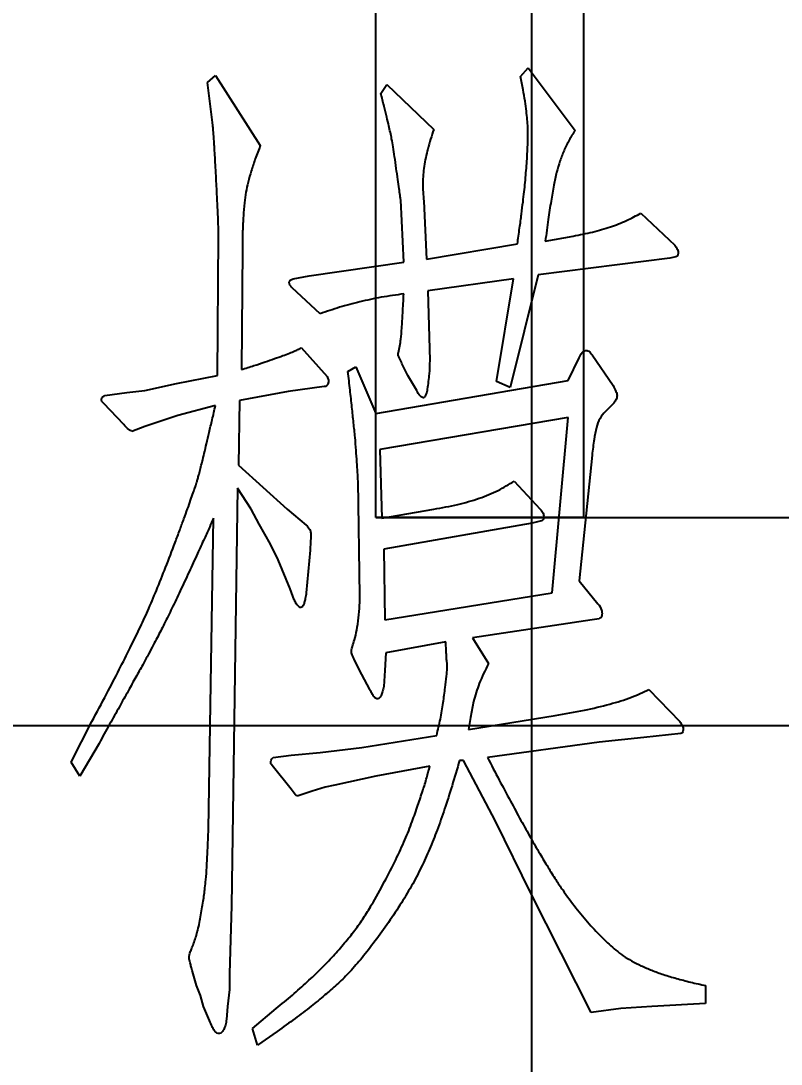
# Model space of a CAD drawing. Header units: millimetres. Extents: x 2 to 292, y 3 to 207.
# Drawn here: x 157.89 to 163.38, y 114 to 121.52 of the extents above; entities that cross this region are included whole.
import ezdxf

# ---------------------------------------------------------------- set-up
doc = ezdxf.new("R2010")
doc.units = ezdxf.units.MM
doc.layers.add('图框', color=7, linetype='Continuous')
doc.styles.add('SLDTEXTSTYLE2', font='TXT', dxfattribs={"width": 0.7})
doc.dimstyles.new('SLDDIMSTYLE2', dxfattribs={"dimtxt": 3.5, "dimasz": 4.08, "dimexe": 0, "dimexo": 0.0625, "dimgap": 0.875, "dimtad": 0, "dimtih": 1, "dimtoh": 1, "dimlfac": 2, "dimrnd": 1e-09, "dimzin": 12, "dimdsep": 46, "dimtxsty": 'SLDTEXTSTYLE2', "dimsah": 1, "dimcen": 0.09, "dimadec": 0, "dimazin": 3, "dimtfac": 1, "dimtofl": 0, "dimtmove": 0, "dimatfit": 3, "dimfxl": 0, "dimfrac": 2, "dimtolj": 1, "dimtzin": 12, "dimarcsym": 0})

# ---------------------------------------------------------------- blocks, each defined once
blk = doc.blocks.new('_D_13')
at = {"layer": '图框'}
for p, q in [((161.5831, 113.4403), (161.5831, 142.8713)), ((154.5831, 141.8553), (161.5831, 141.8553))]:
    blk.add_line(p, q, dxfattribs=at)
blk.add_solid([(161.5831, 141.8553), (157.5031, 142.3633), (157.5031, 141.3473)], dxfattribs=at)
at = {"layer": '图框', "insert": (159.237, 142.8713), "char_height": 3.5, "attachment_point": 1, "rotation": 90, "style": 'SLDTEXTSTYLE2'}
blk.add_mtext('227', dxfattribs=at)
blk = doc.blocks.new('_D_14')
at = {"layer": '图框'}
for p, q in [((172.0831, 113.4403), (172.0831, 142.8713)), ((161.5831, 141.8553), (172.0831, 141.8553))]:
    blk.add_line(p, q, dxfattribs=at)
blk.add_solid([(172.0831, 141.8553), (168.0031, 142.3633), (168.0031, 141.3473)], dxfattribs=at)
at = {"layer": '图框', "insert": (169.737, 142.8713), "char_height": 3.5, "attachment_point": 1, "rotation": 90, "style": 'SLDTEXTSTYLE2'}
blk.add_mtext('248', dxfattribs=at)
blk = doc.blocks.new('_D_15')
at = {"layer": '图框'}
for p, q in [((179.0831, 113.4403), (179.0831, 142.8713)), ((172.0831, 141.8553), (179.0831, 141.8553))]:
    blk.add_line(p, q, dxfattribs=at)
blk.add_solid([(179.0831, 141.8553), (175.0031, 142.3633), (175.0031, 141.3473)], dxfattribs=at)
at = {"layer": '图框', "insert": (176.737, 142.8713), "char_height": 3.5, "attachment_point": 1, "rotation": 90, "style": 'SLDTEXTSTYLE2'}
blk.add_mtext('262', dxfattribs=at)
blk = doc.blocks.new('_D_16')
at = {"layer": '图框'}
for p, q in [((189.5831, 113.4403), (189.5831, 142.8713)), ((179.0831, 141.8553), (189.5831, 141.8553))]:
    blk.add_line(p, q, dxfattribs=at)
blk.add_solid([(189.5831, 141.8553), (185.5031, 142.3633), (185.5031, 141.3473)], dxfattribs=at)
at = {"layer": '图框', "insert": (187.237, 142.8713), "char_height": 3.5, "attachment_point": 1, "rotation": 90, "style": 'SLDTEXTSTYLE2'}
blk.add_mtext('283', dxfattribs=at)

msp = doc.modelspace()

# ---------------------------------------------------------------- linework, layer by layer
at = {"color": 7, "linetype": 'Continuous', "lineweight": 25}
for p, q in [((160.45808136, 117.94026728), (160.45808136, 127.44026728)), ((161.95808136, 117.94026728), (161.95808136, 127.44026728)), ((159.24177291, 121.07845181), (159.2993054, 121.12852639)), ((159.2993054, 121.12852639), (159.62319204, 120.62564976)), ((161.50045605, 121.12213389), (161.55798855, 121.18605888)), ((161.55798855, 121.18605888), (161.8957256, 120.73325683)), ((159.27799707, 120.79078933), (159.24177291, 121.07845181)), ((160.49363739, 120.99961098), (160.53625405, 121.06460139)), ((160.53625405, 121.06460139), (160.87505652, 120.74071475)), ((160.65877696, 119.78397066), (160.63746863, 120.23038021)), ((160.8026082, 120.22292229), (160.82391653, 119.805279)), ((162.3709014, 120.13662355), (162.61488179, 119.90649357)), ((159.31422124, 118.96466532), (159.32167915, 119.97148398)), ((161.68051146, 119.93525982), (161.88187519, 119.97148398)), ((159.49427664, 119.87772732), (159.48681872, 119.00728198)), ((160.82391653, 119.805279), (161.47914772, 119.91395149)), ((159.97584493, 119.68382151), (160.65877696, 119.78397066)), ((162.57865763, 119.81273691), (161.62937146, 119.69021401)), ((162.62233971, 119.82019483), (162.57865763, 119.81273691)), ((159.86077994, 119.66144776), (159.97584493, 119.68382151)), ((161.45038147, 119.66144776), (160.83137444, 119.57514901)), ((161.32785857, 118.92098324), (161.45038147, 119.66144776)), ((161.62937146, 119.69021401), (161.42800773, 118.87836657)), ((160.05468576, 119.41000945), (159.85332202, 119.59752276)), ((160.83137444, 119.57514901), (160.84629028, 119.07227239)), ((159.91831244, 119.16602905), (160.10476034, 118.9572074)), ((161.84565103, 118.92844115), (161.92449185, 119.09358072)), ((162.01824851, 119.11488905), (162.16953767, 118.89221699)), ((160.25604949, 118.99343156), (160.31358199, 119.02859031)), ((160.31358199, 119.02859031), (160.45741322, 118.69085326)), ((160.68754321, 118.96466532), (160.64492654, 119.05096406)), ((159.01910084, 118.90713282), (159.31422124, 118.96466532)), ((160.75253362, 118.85599282), (160.68754321, 118.96466532)), ((158.78897086, 118.85599282), (159.01910084, 118.90713282)), ((160.08345201, 118.88475907), (159.82455578, 118.84960033)), ((160.45741322, 118.69085326), (161.84565103, 118.92844115)), ((161.42800773, 118.87836657), (161.32785857, 118.92098324)), ((158.50130839, 118.82083408), (158.66005546, 118.84214241)), ((158.66005546, 118.84214241), (158.78897086, 118.85599282)), ((159.82455578, 118.84960033), (159.47190289, 118.78460991)), ((158.63768171, 118.61201243), (158.49385047, 118.76330158)), ((159.2993054, 118.74838575), (159.02655876, 118.67700284)), ((159.47190289, 118.78460991), (159.46551039, 118.31689204)), ((159.02655876, 118.67700284), (158.89657794, 118.63332076)), ((161.84565103, 118.66208701), (160.48617947, 118.43195703)), ((161.73058603, 117.39637211), (161.84565103, 118.66208701)), ((158.78897086, 118.5970966), (158.6952142, 118.56193785)), ((158.89657794, 118.63332076), (158.78897086, 118.5970966)), ((160.48617947, 118.43195703), (160.5010953, 117.9354729)), ((162.01824851, 118.38934036), (161.92449185, 117.48267086)), ((159.46551039, 118.31689204), (159.81709786, 118.00046331)), ((160.34234823, 117.37506378), (160.32849782, 118.20182705)), ((161.45677397, 118.20182705), (161.64428729, 118.00046331)), ((159.45805247, 118.15175247), (159.41437039, 115.13875438)), ((159.55820163, 118.00046331), (159.45805247, 118.15175247)), ((159.61573413, 117.89285624), (159.55820163, 118.00046331)), ((159.81709786, 118.00046331), (159.9545366, 117.88539832)), ((160.5010953, 117.9354729), (160.87505652, 118.00046331)), ((159.24923083, 115.69170559), (159.28545499, 117.9354729)), ((159.69564037, 117.749025), (159.61573413, 117.89285624)), ((160.45808136, 117.94026728), (161.95808136, 117.94026728)), ((161.95808136, 117.94026728), (160.45808136, 117.94026728)), ((161.5867548, 117.90031415), (160.51494572, 117.71280084)), ((161.64428729, 117.91416457), (161.5867548, 117.90031415)), ((161.95808136, 117.94026728), (171.70808136, 117.94026728)), ((159.75317287, 117.63396001), (159.69564037, 117.749025)), ((159.98330285, 117.70534292), (159.9545366, 117.39637211)), ((160.51494572, 117.71280084), (160.52240364, 117.2024663)), ((159.83947161, 117.42513836), (159.75317287, 117.63396001)), ((161.92449185, 117.48267086), (162.06086517, 117.31753129)), ((159.86823786, 117.34629753), (159.83947161, 117.42513836)), ((160.52240364, 117.2024663), (161.73058603, 117.39637211)), ((162.06832309, 117.20992421), (162.01824851, 117.2024663)), ((162.01824851, 117.2024663), (161.15526108, 117.07248547)), ((161.15526108, 117.07248547), (161.27032607, 116.88603757)), ((160.96135527, 117.04371923), (160.52986155, 116.9648784)), ((160.35726407, 116.80719675), (160.30612407, 116.9073459)), ((160.52986155, 116.9648784), (160.52240364, 116.83596299)), ((160.52240364, 116.83596299), (160.51494572, 116.720898)), ((160.41479656, 116.69852425), (160.35726407, 116.80719675)), ((162.42843389, 116.69852425), (162.65110596, 116.46839427)), ((161.162719, 116.61222551), (161.14034525, 116.49716052)), ((158.25732799, 116.1743393), (158.40755173, 116.46839427)), ((161.12649484, 116.41086178), (161.75189437, 116.51207635)), ((161.14034525, 116.49716052), (161.12649484, 116.41086178)), ((54.33308136, 116.44026728), (191.83308136, 116.44026728)), ((162.65856387, 116.38209553), (162.39220973, 116.35332928)), ((158.45869172, 116.31071262), (158.32125299, 116.07312472)), ((160.35726407, 116.28194637), (160.89636485, 116.36824512)), ((162.06832309, 116.31817054), (161.26286816, 116.20949805)), ((162.39220973, 116.35332928), (162.06832309, 116.31817054)), ((159.84586411, 116.22441388), (160.05468576, 116.24572221)), ((160.05468576, 116.24572221), (160.35726407, 116.28194637)), ((158.32125299, 116.07312472), (158.25732799, 116.1743393)), ((159.7169487, 116.20949805), (159.84586411, 116.22441388)), ((161.09027067, 116.18818971), (161.06150442, 116.18818971)), ((161.32040065, 115.74923808), (161.09027067, 116.18818971)), ((159.84586411, 115.97936806), (159.70949079, 116.15196555)), ((160.84629028, 116.14557305), (160.45741322, 116.07312472)), ((160.16229283, 116.00813431), (160.09090992, 115.9942839)), ((160.45741322, 116.07312472), (160.16229283, 116.00813431)), ((159.99715326, 115.96551765), (159.88954619, 115.92929349)), ((160.09090992, 115.9942839), (159.99715326, 115.96551765)), ((161.57929688, 115.22505313), (161.32040065, 115.74923808)), ((162.01079059, 114.3684582), (161.57929688, 115.22505313)), ((159.41437039, 115.13875438), (159.40051998, 114.64972818)), ((159.16293208, 114.56342943), (159.13416583, 114.66357859)), ((159.40051998, 114.64972818), (159.40051998, 114.53466318)), ((159.19169833, 114.49098111), (159.16293208, 114.56342943)), ((159.40051998, 114.53466318), (159.38560415, 114.41214028)), ((162.83755386, 114.56342943), (162.83755386, 114.43344861)), ((159.21300666, 114.41214028), (159.19169833, 114.49098111)), ((162.83755386, 114.43344861), (162.44974222, 114.41214028)), ((159.25668874, 114.3109257), (159.21300666, 114.41214028)), ((159.38560415, 114.41214028), (159.37921165, 114.31838362)), ((159.56565955, 114.25339321), (159.73825703, 114.39722445)), ((162.22707016, 114.39722445), (162.01079059, 114.3684582)), ((162.44974222, 114.41214028), (162.22707016, 114.39722445)), ((159.60188371, 114.13193572), (159.56565955, 114.25339321)), ((159.74571495, 114.23208488), (159.60188371, 114.13193572))]:
    msp.add_line(p, q, dxfattribs=at)
for points, knots in [([(161.47914772, 119.91395149), (161.48445313, 119.9523091), (161.49442403, 120.02439787), (161.50873668, 120.1255079), (161.51906607, 120.21296141), (161.53083903, 120.31157276), (161.54143443, 120.42700037), (161.551182, 120.56194975), (161.55614145, 120.69060288), (161.55328768, 120.79353648), (161.54370416, 120.87609948), (161.5347901, 120.94807279), (161.51907753, 121.03139386), (161.50693818, 121.0905473), (161.50045605, 121.12213389)], [0, 0, 0, 0, 0.0954811532, 0.17944595, 0.2517836176, 0.3126102329, 0.4243168253, 0.53755402, 0.646194711, 0.741707983, 0.7910266785, 0.8510921383, 0.9204866004, 1, 1, 1, 1]), ([(161.47914772, 119.91395149), (161.48445313, 119.9523091), (161.49442403, 120.02439787), (161.50873668, 120.1255079), (161.51906607, 120.21296141), (161.53083903, 120.31157276), (161.54143443, 120.42700037), (161.551182, 120.56194975), (161.55614145, 120.69060288), (161.55328768, 120.79353648), (161.54370416, 120.87609948), (161.5347901, 120.94807279), (161.51907753, 121.03139386), (161.50693818, 121.0905473), (161.50045605, 121.12213389)], [0, 0, 0, 0, 0.0954811532, 0.17944595, 0.2517836176, 0.3126102329, 0.4243168253, 0.53755402, 0.646194711, 0.741707983, 0.7910266785, 0.8510921383, 0.9204866004, 1, 1, 1, 1]), ([(160.63746863, 120.23038021), (160.63561301, 120.24137792), (160.63101601, 120.26862308), (160.62537325, 120.31819595), (160.61529357, 120.38342289), (160.6041797, 120.46047352), (160.59351238, 120.53905719), (160.58305135, 120.61018485), (160.5724998, 120.66841103), (160.56172354, 120.71910651), (160.55017976, 120.77135558), (160.53510883, 120.83418363), (160.51592278, 120.91195829), (160.50149033, 120.96872386), (160.49363739, 120.99961098)], [0, 0, 0, 0, 0.0427079013, 0.1058023145, 0.1910121257, 0.2954565683, 0.4039407968, 0.4947317056, 0.57076342, 0.630514867, 0.6932122249, 0.7756861354, 0.8779469541, 1, 1, 1, 1]), ([(160.63746863, 120.23038021), (160.63561301, 120.24137792), (160.63101601, 120.26862308), (160.62537325, 120.31819595), (160.61529357, 120.38342289), (160.6041797, 120.46047352), (160.59351238, 120.53905719), (160.58305135, 120.61018485), (160.5724998, 120.66841103), (160.56172354, 120.71910651), (160.55017976, 120.77135558), (160.53510883, 120.83418363), (160.51592278, 120.91195829), (160.50149033, 120.96872386), (160.49363739, 120.99961098)], [0, 0, 0, 0, 0.0427079013, 0.1058023145, 0.1910121257, 0.2954565683, 0.4039407968, 0.4947317056, 0.57076342, 0.630514867, 0.6932122249, 0.7756861354, 0.8779469541, 1, 1, 1, 1]), ([(159.32167915, 119.97148398), (159.32138778, 119.9931487), (159.32067588, 120.04608138), (159.31737734, 120.14022245), (159.31022611, 120.26338595), (159.30491741, 120.38168326), (159.299652, 120.48219366), (159.29496398, 120.55246651), (159.29219604, 120.61395029), (159.28886168, 120.66650323), (159.28594532, 120.71021452), (159.28231659, 120.74494843), (159.28066572, 120.77095736), (159.27876095, 120.78511263), (159.27799707, 120.79078933)], [0, 0, 0, 0, 0.0792070005, 0.1935238574, 0.3443280964, 0.5302074388, 0.6264219654, 0.7122670553, 0.7876691748, 0.8514050428, 0.9047776889, 0.9477982979, 0.9790655258, 1, 1, 1, 1]), ([(159.32167915, 119.97148398), (159.32138778, 119.9931487), (159.32067588, 120.04608138), (159.31737734, 120.14022245), (159.31022611, 120.26338595), (159.30491741, 120.38168326), (159.299652, 120.48219366), (159.29496398, 120.55246651), (159.29219604, 120.61395029), (159.28886168, 120.66650323), (159.28594532, 120.71021452), (159.28231659, 120.74494843), (159.28066572, 120.77095736), (159.27876095, 120.78511263), (159.27799707, 120.79078933)], [0, 0, 0, 0, 0.0792070005, 0.1935238574, 0.3443280964, 0.5302074388, 0.6264219654, 0.7122670553, 0.7876691748, 0.8514050428, 0.9047776889, 0.9477982979, 0.9790655258, 1, 1, 1, 1]), ([(160.87505652, 120.74071475), (160.86011427, 120.69369718), (160.83230015, 120.60617672), (160.80330586, 120.4770523), (160.79286345, 120.35043583), (160.79927154, 120.26658363), (160.8026082, 120.22292229)], [0, 0, 0, 0, 0.2805584003, 0.5222429715, 0.7512347994, 1, 1, 1, 1]), ([(160.87505652, 120.74071475), (160.86011427, 120.69369718), (160.83230015, 120.60617672), (160.80330586, 120.4770523), (160.79286345, 120.35043583), (160.79927154, 120.26658363), (160.8026082, 120.22292229)], [0, 0, 0, 0, 0.2805584003, 0.5222429715, 0.7512347994, 1, 1, 1, 1]), ([(161.8957256, 120.73325683), (161.88065991, 120.71011062), (161.850679, 120.6640494), (161.81457131, 120.58945638), (161.78470275, 120.51173274), (161.76067802, 120.42749533), (161.74038919, 120.33125383), (161.72043812, 120.21750385), (161.70059439, 120.08312021), (161.68750766, 119.98676929), (161.68051146, 119.93525982)], [0, 0, 0, 0, 0.0991746299, 0.1973586444, 0.2971555783, 0.3981452981, 0.5118102557, 0.6505225482, 0.8131683643, 1, 1, 1, 1]), ([(161.8957256, 120.73325683), (161.88065991, 120.71011062), (161.850679, 120.6640494), (161.81457131, 120.58945638), (161.78470275, 120.51173274), (161.76067802, 120.42749533), (161.74038919, 120.33125383), (161.72043812, 120.21750385), (161.70059439, 120.08312021), (161.68750766, 119.98676929), (161.68051146, 119.93525982)], [0, 0, 0, 0, 0.0991746299, 0.1973586444, 0.2971555783, 0.3981452981, 0.5118102557, 0.6505225482, 0.8131683643, 1, 1, 1, 1]), ([(159.62319204, 120.62564976), (159.61077186, 120.59345385), (159.58719251, 120.53233089), (159.55883526, 120.44310478), (159.53469853, 120.36280811), (159.51749433, 120.28597154), (159.50668188, 120.20470702), (159.5000212, 120.1107851), (159.49409902, 119.99996595), (159.4942147, 119.92035427), (159.49427664, 119.87772732)], [0, 0, 0, 0, 0.1352468068, 0.2567619846, 0.3669152077, 0.4638626007, 0.5650651487, 0.6879681195, 0.8329269627, 1, 1, 1, 1]), ([(159.62319204, 120.62564976), (159.61077186, 120.59345385), (159.58719251, 120.53233089), (159.55883526, 120.44310478), (159.53469853, 120.36280811), (159.51749433, 120.28597154), (159.50668188, 120.20470702), (159.5000212, 120.1107851), (159.49409902, 119.99996595), (159.4942147, 119.92035427), (159.49427664, 119.87772732)], [0, 0, 0, 0, 0.1352468068, 0.2567619846, 0.3669152077, 0.4638626007, 0.5650651487, 0.6879681195, 0.8329269627, 1, 1, 1, 1]), ([(161.88187519, 119.97148398), (161.92893448, 119.98028607), (162.01998894, 119.99731712), (162.14902406, 120.03480973), (162.26608499, 120.07979382), (162.33680075, 120.11813474), (162.3709014, 120.13662355)], [0, 0, 0, 0, 0.2766610821, 0.5353081696, 0.7759156559, 1, 1, 1, 1]), ([(161.88187519, 119.97148398), (161.92893448, 119.98028607), (162.01998894, 119.99731712), (162.14902406, 120.03480973), (162.26608499, 120.07979382), (162.33680075, 120.11813474), (162.3709014, 120.13662355)], [0, 0, 0, 0, 0.2766610821, 0.5353081696, 0.7759156559, 1, 1, 1, 1]), ([(162.61488179, 119.90649357), (162.62279487, 119.89588403), (162.63664823, 119.87730998), (162.64065907, 119.84886628), (162.63742936, 119.82590038), (162.62675937, 119.82186595), (162.62233971, 119.82019483)], [0, 0, 0, 0, 0.3871966264, 0.677862452, 0.8665662587, 1, 1, 1, 1]), ([(162.61488179, 119.90649357), (162.62279487, 119.89588403), (162.63664823, 119.87730998), (162.64065907, 119.84886628), (162.63742936, 119.82590038), (162.62675937, 119.82186595), (162.62233971, 119.82019483)], [0, 0, 0, 0, 0.3871966264, 0.677862452, 0.8665662587, 1, 1, 1, 1]), ([(159.85332202, 119.59752276), (159.847541, 119.60383168), (159.83729859, 119.61500937), (159.82915313, 119.63590559), (159.83949139, 119.65574797), (159.85293507, 119.65934738), (159.86077994, 119.66144776)], [0, 0, 0, 0, 0.300813773, 0.5329599962, 0.7274655252, 1, 1, 1, 1]), ([(159.85332202, 119.59752276), (159.847541, 119.60383168), (159.83729859, 119.61500937), (159.82915313, 119.63590559), (159.83949139, 119.65574797), (159.85293507, 119.65934738), (159.86077994, 119.66144776)], [0, 0, 0, 0, 0.300813773, 0.5329599962, 0.7274655252, 1, 1, 1, 1]), ([(160.65877696, 119.55384068), (160.60466537, 119.54641457), (160.49836178, 119.53182577), (160.34399331, 119.49767881), (160.19599569, 119.45920464), (160.10137146, 119.42626246), (160.05468576, 119.41000945)], [0, 0, 0, 0, 0.2632271683, 0.5171164671, 0.761754909, 1, 1, 1, 1]), ([(160.65877696, 119.55384068), (160.60466537, 119.54641457), (160.49836178, 119.53182577), (160.34399331, 119.49767881), (160.19599569, 119.45920464), (160.10137146, 119.42626246), (160.05468576, 119.41000945)], [0, 0, 0, 0, 0.2632271683, 0.5171164671, 0.761754909, 1, 1, 1, 1]), ([(160.64492654, 119.05096406), (160.64008604, 119.06435806), (160.63309753, 119.08369578), (160.61641955, 119.10785802), (160.62217773, 119.13990554), (160.63021316, 119.17876433), (160.6394412, 119.23763072), (160.64617356, 119.31574527), (160.65182474, 119.42457761), (160.65627513, 119.50732411), (160.65877696, 119.55384068)], [0, 0, 0, 0, 0.0841015527, 0.1214224709, 0.1652844745, 0.2651222905, 0.3601350009, 0.5131336971, 0.7263044311, 1, 1, 1, 1]), ([(160.64492654, 119.05096406), (160.64008604, 119.06435806), (160.63309753, 119.08369578), (160.61641955, 119.10785802), (160.62217773, 119.13990554), (160.63021316, 119.17876433), (160.6394412, 119.23763072), (160.64617356, 119.31574527), (160.65182474, 119.42457761), (160.65627513, 119.50732411), (160.65877696, 119.55384068)], [0, 0, 0, 0, 0.0841015527, 0.1214224709, 0.1652844745, 0.2651222905, 0.3601350009, 0.5131336971, 0.7263044311, 1, 1, 1, 1]), ([(159.48681872, 119.00728198), (159.51703241, 119.01678673), (159.57402858, 119.03471683), (159.65397841, 119.06125936), (159.72310394, 119.08580472), (159.78191805, 119.10746638), (159.83101865, 119.12483801), (159.86909039, 119.14114676), (159.89770147, 119.15333587), (159.9123415, 119.16235188), (159.91831244, 119.16602905)], [0, 0, 0, 0, 0.20639255687, 0.3893462778, 0.54890877579, 0.6843439672, 0.79783427616, 0.88808814863, 0.95435680485, 1, 1, 1, 1]), ([(159.48681872, 119.00728198), (159.51703241, 119.01678673), (159.57402858, 119.03471683), (159.65397841, 119.06125936), (159.72310394, 119.08580472), (159.78191805, 119.10746638), (159.83101865, 119.12483801), (159.86909039, 119.14114676), (159.89770147, 119.15333587), (159.9123415, 119.16235188), (159.91831244, 119.16602905)], [0, 0, 0, 0, 0.20639255687, 0.3893462778, 0.54890877579, 0.6843439672, 0.79783427616, 0.88808814863, 0.95435680485, 1, 1, 1, 1]), ([(161.92449185, 119.09358072), (161.93085619, 119.10607704), (161.94146109, 119.12689966), (161.96785444, 119.15007561), (161.99938674, 119.14092936), (162.01120712, 119.1246103), (162.01824851, 119.11488905)], [0, 0, 0, 0, 0.32651193, 0.5440672529, 0.7284012699, 1, 1, 1, 1]), ([(161.92449185, 119.09358072), (161.93085619, 119.10607704), (161.94146109, 119.12689966), (161.96785444, 119.15007561), (161.99938674, 119.14092936), (162.01120712, 119.1246103), (162.01824851, 119.11488905)], [0, 0, 0, 0, 0.32651193, 0.5440672529, 0.7284012699, 1, 1, 1, 1]), ([(160.84629028, 119.07227239), (160.84550416, 119.04074567), (160.84379324, 118.97212949), (160.83066449, 118.88674667), (160.82334058, 118.83009215), (160.80133559, 118.79755784), (160.77002585, 118.82251575), (160.75949942, 118.8426615), (160.75253362, 118.85599282)], [0, 0, 0, 0, 0.2726735261, 0.5934590893, 0.7263424067, 0.793467874, 0.8633286887, 1, 1, 1, 1]), ([(160.84629028, 119.07227239), (160.84550416, 119.04074567), (160.84379324, 118.97212949), (160.83066449, 118.88674667), (160.82334058, 118.83009215), (160.80133559, 118.79755784), (160.77002585, 118.82251575), (160.75949942, 118.8426615), (160.75253362, 118.85599282)], [0, 0, 0, 0, 0.2726735261, 0.5934590893, 0.7263424067, 0.793467874, 0.8633286887, 1, 1, 1, 1]), ([(160.10476034, 118.9572074), (160.1088151, 118.94849962), (160.11639296, 118.93222581), (160.11446054, 118.90760601), (160.10325996, 118.88757415), (160.09001666, 118.88569203), (160.08345201, 118.88475907)], [0, 0, 0, 0, 0.3111127128, 0.5814332314, 0.7925180928, 1, 1, 1, 1]), ([(160.10476034, 118.9572074), (160.1088151, 118.94849962), (160.11639296, 118.93222581), (160.11446054, 118.90760601), (160.10325996, 118.88757415), (160.09001666, 118.88569203), (160.08345201, 118.88475907)], [0, 0, 0, 0, 0.3111127128, 0.5814332314, 0.7925180928, 1, 1, 1, 1]), ([(160.32849782, 118.20182705), (160.3274444, 118.22313565), (160.32516153, 118.26931379), (160.32121746, 118.34358768), (160.31422154, 118.42768927), (160.30752119, 118.52193367), (160.29594881, 118.62584143), (160.28483814, 118.73994005), (160.2704966, 118.86343882), (160.2609836, 118.94903524), (160.25604949, 118.99343156)], [0, 0, 0, 0, 0.080499733, 0.17445192908, 0.28061587772, 0.39890732272, 0.5309080709, 0.67504248211, 0.83145418861, 1, 1, 1, 1]), ([(160.32849782, 118.20182705), (160.3274444, 118.22313565), (160.32516153, 118.26931379), (160.32121746, 118.34358768), (160.31422154, 118.42768927), (160.30752119, 118.52193367), (160.29594881, 118.62584143), (160.28483814, 118.73994005), (160.2704966, 118.86343882), (160.2609836, 118.94903524), (160.25604949, 118.99343156)], [0, 0, 0, 0, 0.080499733, 0.17445192908, 0.28061587772, 0.39890732272, 0.5309080709, 0.67504248211, 0.83145418861, 1, 1, 1, 1]), ([(162.16953767, 118.89221699), (162.17712302, 118.87834893), (162.18960372, 118.85553087), (162.20065234, 118.82254625), (162.19468789, 118.79509595), (162.17904794, 118.76937613), (162.15079781, 118.73972821), (162.11272324, 118.70361505), (162.07112863, 118.65497922), (162.04668626, 118.58441369), (162.03074713, 118.49499078), (162.02279488, 118.42777068), (162.01824851, 118.38934036)], [0, 0, 0, 0, 0.0850722409, 0.1399751525, 0.1806411074, 0.2308985733, 0.299617779, 0.3991559364, 0.5129430401, 0.63763991, 0.7928355556, 1, 1, 1, 1]), ([(162.16953767, 118.89221699), (162.17712302, 118.87834893), (162.18960372, 118.85553087), (162.20065234, 118.82254625), (162.19468789, 118.79509595), (162.17904794, 118.76937613), (162.15079781, 118.73972821), (162.11272324, 118.70361505), (162.07112863, 118.65497922), (162.04668626, 118.58441369), (162.03074713, 118.49499078), (162.02279488, 118.42777068), (162.01824851, 118.38934036)], [0, 0, 0, 0, 0.0850722409, 0.1399751525, 0.1806411074, 0.2308985733, 0.299617779, 0.3991559364, 0.5129430401, 0.63763991, 0.7928355556, 1, 1, 1, 1]), ([(158.49385047, 118.76330158), (158.48810513, 118.7677049), (158.47763595, 118.77572864), (158.4735678, 118.7958665), (158.48332691, 118.81332537), (158.49516308, 118.81826792), (158.50130839, 118.82083408)], [0, 0, 0, 0, 0.2771594773, 0.5050412752, 0.7430186238, 1, 1, 1, 1]), ([(158.49385047, 118.76330158), (158.48810513, 118.7677049), (158.47763595, 118.77572864), (158.4735678, 118.7958665), (158.48332691, 118.81332537), (158.49516308, 118.81826792), (158.50130839, 118.82083408)], [0, 0, 0, 0, 0.2771594773, 0.5050412752, 0.7430186238, 1, 1, 1, 1]), ([(158.40755173, 116.46839427), (158.44286252, 116.5343694), (158.50950375, 116.65888273), (158.60142806, 116.83614623), (158.67971848, 116.99233508), (158.74964384, 117.13267434), (158.81309499, 117.27079156), (158.87583946, 117.41949763), (158.94126126, 117.5842017), (158.99745378, 117.72908537), (159.04039682, 117.84633777), (159.07025065, 117.92730134), (159.09682764, 117.99928551), (159.11948189, 118.06205316), (159.13712984, 118.11608952), (159.15363524, 118.16040422), (159.16541603, 118.19628877), (159.17364999, 118.2266693), (159.18228625, 118.25780262), (159.19112219, 118.29679515), (159.20452151, 118.34591186), (159.21946689, 118.40549299), (159.23504059, 118.47642755), (159.25403144, 118.55780241), (159.27710544, 118.64944762), (159.29164722, 118.71425567), (159.2993054, 118.74838575)], [0, 0, 0, 0, 0.0913370839, 0.172378374, 0.2437186441, 0.3045915151, 0.3637501944, 0.4292073004, 0.5015727097, 0.580062749, 0.6188756649, 0.6539849713, 0.6853906813, 0.7125378239, 0.7354303958, 0.7547628825, 0.7702533947, 0.7815072229, 0.7931790631, 0.8096855378, 0.8302930017, 0.8553150482, 0.8846543973, 0.9189323239, 0.9573070469, 1, 1, 1, 1]), ([(158.40755173, 116.46839427), (158.44286252, 116.5343694), (158.50950375, 116.65888273), (158.60142806, 116.83614623), (158.67971848, 116.99233508), (158.74964384, 117.13267434), (158.81309499, 117.27079156), (158.87583946, 117.41949763), (158.94126126, 117.5842017), (158.99745378, 117.72908537), (159.04039682, 117.84633777), (159.07025065, 117.92730134), (159.09682764, 117.99928551), (159.11948189, 118.06205316), (159.13712984, 118.11608952), (159.15363524, 118.16040422), (159.16541603, 118.19628877), (159.17364999, 118.2266693), (159.18228625, 118.25780262), (159.19112219, 118.29679515), (159.20452151, 118.34591186), (159.21946689, 118.40549299), (159.23504059, 118.47642755), (159.25403144, 118.55780241), (159.27710544, 118.64944762), (159.29164722, 118.71425567), (159.2993054, 118.74838575)], [0, 0, 0, 0, 0.0913370839, 0.172378374, 0.2437186441, 0.3045915151, 0.3637501944, 0.4292073004, 0.5015727097, 0.580062749, 0.6188756649, 0.6539849713, 0.6853906813, 0.7125378239, 0.7354303958, 0.7547628825, 0.7702533947, 0.7815072229, 0.7931790631, 0.8096855378, 0.8302930017, 0.8553150482, 0.8846543973, 0.9189323239, 0.9573070469, 1, 1, 1, 1]), ([(158.6952142, 118.56193785), (158.68789617, 118.5659279), (158.66526817, 118.57826551), (158.6488143, 118.59839377), (158.63768171, 118.61201243)], [0, 0, 0, 0, 0.32340591, 1, 1, 1, 1]), ([(158.6952142, 118.56193785), (158.68789617, 118.5659279), (158.66526817, 118.57826551), (158.6488143, 118.59839377), (158.63768171, 118.61201243)], [0, 0, 0, 0, 0.32340591, 1, 1, 1, 1]), ([(160.87505652, 118.00046331), (160.9331644, 118.0108183), (161.04441618, 118.03064369), (161.2003376, 118.07495181), (161.33760356, 118.13083211), (161.41820568, 118.17885025), (161.45677397, 118.20182705)], [0, 0, 0, 0, 0.2854553043, 0.5465250579, 0.7830112091, 1, 1, 1, 1]), ([(160.87505652, 118.00046331), (160.9331644, 118.0108183), (161.04441618, 118.03064369), (161.2003376, 118.07495181), (161.33760356, 118.13083211), (161.41820568, 118.17885025), (161.45677397, 118.20182705)], [0, 0, 0, 0, 0.2854553043, 0.5465250579, 0.7830112091, 1, 1, 1, 1]), ([(161.64428729, 118.00046331), (161.65218552, 117.99135792), (161.66661348, 117.97472481), (161.67054526, 117.9457088), (161.66493735, 117.91963524), (161.6507137, 117.91586707), (161.64428729, 117.91416457)], [0, 0, 0, 0, 0.3336086486, 0.6094136824, 0.8235287461, 1, 1, 1, 1]), ([(161.64428729, 118.00046331), (161.65218552, 117.99135792), (161.66661348, 117.97472481), (161.67054526, 117.9457088), (161.66493735, 117.91963524), (161.6507137, 117.91586707), (161.64428729, 117.91416457)], [0, 0, 0, 0, 0.3336086486, 0.6094136824, 0.8235287461, 1, 1, 1, 1]), ([(159.28545499, 117.9354729), (159.27621793, 117.91487646), (159.25423188, 117.86585282), (159.21602678, 117.78038902), (159.16558926, 117.67204393), (159.1078497, 117.54573895), (159.04686884, 117.41411734), (158.98694355, 117.28922575), (158.93189455, 117.17646364), (158.88690013, 117.08814354), (158.84855722, 117.01586882), (158.81313903, 116.9512093), (158.77239427, 116.87351438), (158.72261916, 116.78478823), (158.66609028, 116.68380741), (158.60373574, 116.56968475), (158.53312268, 116.44432742), (158.48422384, 116.35654662), (158.45869172, 116.31071262)], [0, 0, 0, 0, 0.0371254863, 0.0883660618, 0.1539640722, 0.2336771558, 0.3167764723, 0.3925397937, 0.4615022713, 0.5231509914, 0.5555510068, 0.5960602386, 0.6444024769, 0.6998297264, 0.7633697324, 0.8347390218, 0.9137103723, 1, 1, 1, 1]), ([(159.28545499, 117.9354729), (159.27621793, 117.91487646), (159.25423188, 117.86585282), (159.21602678, 117.78038902), (159.16558926, 117.67204393), (159.1078497, 117.54573895), (159.04686884, 117.41411734), (158.98694355, 117.28922575), (158.93189455, 117.17646364), (158.88690013, 117.08814354), (158.84855722, 117.01586882), (158.81313903, 116.9512093), (158.77239427, 116.87351438), (158.72261916, 116.78478823), (158.66609028, 116.68380741), (158.60373574, 116.56968475), (158.53312268, 116.44432742), (158.48422384, 116.35654662), (158.45869172, 116.31071262)], [0, 0, 0, 0, 0.0371254863, 0.0883660618, 0.1539640722, 0.2336771558, 0.3167764723, 0.3925397937, 0.4615022713, 0.5231509914, 0.5555510068, 0.5960602386, 0.6444024769, 0.6998297264, 0.7633697324, 0.8347390218, 0.9137103723, 1, 1, 1, 1]), ([(159.9545366, 117.88539832), (159.96260065, 117.87701251), (159.97653553, 117.86252163), (159.98730671, 117.83858024), (159.98761506, 117.81575944), (159.9879507, 117.78878973), (159.9848929, 117.75081504), (159.98387418, 117.72168172), (159.98330285, 117.70534292)], [0, 0, 0, 0, 0.1828583229, 0.3159835475, 0.4001793323, 0.5401948397, 0.7421280762, 1, 1, 1, 1]), ([(159.9545366, 117.88539832), (159.96260065, 117.87701251), (159.97653553, 117.86252163), (159.98730671, 117.83858024), (159.98761506, 117.81575944), (159.9879507, 117.78878973), (159.9848929, 117.75081504), (159.98387418, 117.72168172), (159.98330285, 117.70534292)], [0, 0, 0, 0, 0.1828583229, 0.3159835475, 0.4001793323, 0.5401948397, 0.7421280762, 1, 1, 1, 1]), ([(159.9545366, 117.39637211), (159.95270296, 117.38280992), (159.94949369, 117.35907302), (159.94165276, 117.32855405), (159.93470592, 117.30644661), (159.92360458, 117.29367363), (159.90884031, 117.29003638), (159.89554923, 117.30253767), (159.88084748, 117.32003582), (159.87283022, 117.33673315), (159.86823786, 117.34629753)], [0, 0, 0, 0, 0.2146951126, 0.3757647946, 0.4959774778, 0.5749009708, 0.631813511, 0.7122999973, 0.8352029084, 1, 1, 1, 1]), ([(159.9545366, 117.39637211), (159.95270296, 117.38280992), (159.94949369, 117.35907302), (159.94165276, 117.32855405), (159.93470592, 117.30644661), (159.92360458, 117.29367363), (159.90884031, 117.29003638), (159.89554923, 117.30253767), (159.88084748, 117.32003582), (159.87283022, 117.33673315), (159.86823786, 117.34629753)], [0, 0, 0, 0, 0.2146951126, 0.3757647946, 0.4959774778, 0.5749009708, 0.631813511, 0.7122999973, 0.8352029084, 1, 1, 1, 1]), ([(160.30612407, 116.9073459), (160.29863723, 116.9211338), (160.28650796, 116.94347129), (160.2775757, 116.97975357), (160.29048516, 117.01597732), (160.30509908, 117.0643817), (160.32163709, 117.13329185), (160.33193341, 117.21646311), (160.34095616, 117.2992439), (160.34193061, 117.35231789), (160.34234823, 117.37506378)], [0, 0, 0, 0, 0.09848314316, 0.15955045136, 0.22589696513, 0.33283126222, 0.47902044465, 0.66772802774, 0.85759834639, 1, 1, 1, 1]), ([(160.30612407, 116.9073459), (160.29863723, 116.9211338), (160.28650796, 116.94347129), (160.2775757, 116.97975357), (160.29048516, 117.01597732), (160.30509908, 117.0643817), (160.32163709, 117.13329185), (160.33193341, 117.21646311), (160.34095616, 117.2992439), (160.34193061, 117.35231789), (160.34234823, 117.37506378)], [0, 0, 0, 0, 0.09848314316, 0.15955045136, 0.22589696513, 0.33283126222, 0.47902044465, 0.66772802774, 0.85759834639, 1, 1, 1, 1]), ([(162.06086517, 117.31753129), (162.07105492, 117.30320879), (162.08801492, 117.27937015), (162.09195782, 117.24290331), (162.08496128, 117.21726402), (162.0730092, 117.21199145), (162.06832309, 117.20992421)], [0, 0, 0, 0, 0.4172040694, 0.6944025004, 0.8801827737, 1, 1, 1, 1]), ([(162.06086517, 117.31753129), (162.07105492, 117.30320879), (162.08801492, 117.27937015), (162.09195782, 117.24290331), (162.08496128, 117.21726402), (162.0730092, 117.21199145), (162.06832309, 117.20992421)], [0, 0, 0, 0, 0.4172040694, 0.6944025004, 0.8801827737, 1, 1, 1, 1]), ([(160.89636485, 116.36824512), (160.90574526, 116.40720759), (160.92457219, 116.48540713), (160.94313641, 116.60097468), (160.95727835, 116.70444971), (160.9672359, 116.78752474), (160.97265088, 116.84616813), (160.97191957, 116.88401062), (160.96803622, 116.91260228), (160.96642156, 116.94498428), (160.96448953, 116.99010519), (160.96247627, 117.02454348), (160.96135527, 117.04371923)], [0, 0, 0, 0, 0.1761607771, 0.3535631099, 0.5143435654, 0.6354082732, 0.7215252018, 0.773082906, 0.8013653701, 0.8483184989, 0.9155415208, 1, 1, 1, 1]), ([(160.89636485, 116.36824512), (160.90574526, 116.40720759), (160.92457219, 116.48540713), (160.94313641, 116.60097468), (160.95727835, 116.70444971), (160.9672359, 116.78752474), (160.97265088, 116.84616813), (160.97191957, 116.88401062), (160.96803622, 116.91260228), (160.96642156, 116.94498428), (160.96448953, 116.99010519), (160.96247627, 117.02454348), (160.96135527, 117.04371923)], [0, 0, 0, 0, 0.1761607771, 0.3535631099, 0.5143435654, 0.6354082732, 0.7215252018, 0.773082906, 0.8013653701, 0.8483184989, 0.9155415208, 1, 1, 1, 1]), ([(161.27032607, 116.88603757), (161.24670876, 116.83871384), (161.20272912, 116.75058865), (161.17538101, 116.65601334), (161.162719, 116.61222551)], [0, 0, 0, 0, 0.5370056764, 1, 1, 1, 1]), ([(161.27032607, 116.88603757), (161.24670876, 116.83871384), (161.20272912, 116.75058865), (161.17538101, 116.65601334), (161.162719, 116.61222551)], [0, 0, 0, 0, 0.5370056764, 1, 1, 1, 1]), ([(160.51494572, 116.720898), (160.51203046, 116.70874154), (160.5068062, 116.6869567), (160.49650051, 116.65967361), (160.48658136, 116.64082171), (160.47278186, 116.63041842), (160.45629666, 116.63391429), (160.44231782, 116.6476983), (160.42894484, 116.67020165), (160.41997795, 116.68815194), (160.41479656, 116.69852425)], [0, 0, 0, 0, 0.19365178513, 0.34703135503, 0.4509184624, 0.52270799332, 0.5951281911, 0.68889208913, 0.82023081177, 1, 1, 1, 1]), ([(160.51494572, 116.720898), (160.51203046, 116.70874154), (160.5068062, 116.6869567), (160.49650051, 116.65967361), (160.48658136, 116.64082171), (160.47278186, 116.63041842), (160.45629666, 116.63391429), (160.44231782, 116.6476983), (160.42894484, 116.67020165), (160.41997795, 116.68815194), (160.41479656, 116.69852425)], [0, 0, 0, 0, 0.19365178513, 0.34703135503, 0.4509184624, 0.52270799332, 0.5951281911, 0.68889208913, 0.82023081177, 1, 1, 1, 1]), ([(161.75189437, 116.51207635), (161.82273045, 116.52404905), (161.9555018, 116.54649003), (162.13957808, 116.59003705), (162.29566994, 116.63801896), (162.38685612, 116.67957577), (162.42843389, 116.69852425)], [0, 0, 0, 0, 0.3059560986, 0.5734676901, 0.8055158905, 1, 1, 1, 1]), ([(161.75189437, 116.51207635), (161.82273045, 116.52404905), (161.9555018, 116.54649003), (162.13957808, 116.59003705), (162.29566994, 116.63801896), (162.38685612, 116.67957577), (162.42843389, 116.69852425)], [0, 0, 0, 0, 0.3059560986, 0.5734676901, 0.8055158905, 1, 1, 1, 1]), ([(162.65110596, 116.46839427), (162.65904247, 116.45777899), (162.67272102, 116.43948357), (162.67672459, 116.41117595), (162.67398655, 116.38795517), (162.66298178, 116.38377405), (162.65856387, 116.38209553)], [0, 0, 0, 0, 0.3873092205, 0.6675266571, 0.866527457, 1, 1, 1, 1]), ([(162.65110596, 116.46839427), (162.65904247, 116.45777899), (162.67272102, 116.43948357), (162.67672459, 116.41117595), (162.67398655, 116.38795517), (162.66298178, 116.38377405), (162.65856387, 116.38209553)], [0, 0, 0, 0, 0.3873092205, 0.6675266571, 0.866527457, 1, 1, 1, 1]), ([(159.70949079, 116.15196555), (159.70568367, 116.15523252), (159.69705756, 116.16263476), (159.69830214, 116.18138583), (159.70296314, 116.19906468), (159.71259546, 116.20625049), (159.7169487, 116.20949805)], [0, 0, 0, 0, 0.2122798327, 0.4809803165, 0.7654337169, 1, 1, 1, 1]), ([(159.70949079, 116.15196555), (159.70568367, 116.15523252), (159.69705756, 116.16263476), (159.69830214, 116.18138583), (159.70296314, 116.19906468), (159.71259546, 116.20625049), (159.7169487, 116.20949805)], [0, 0, 0, 0, 0.2122798327, 0.4809803165, 0.7654337169, 1, 1, 1, 1]), ([(161.06150442, 116.18818971), (161.04360303, 116.12704424), (161.00926029, 116.00974038), (160.95641579, 115.84167106), (160.90185862, 115.68942637), (160.84695002, 115.5485315), (160.78558742, 115.41347254), (160.71401102, 115.2783445), (160.63069967, 115.13969803), (160.53756263, 115.00179551), (160.44305447, 114.87009234), (160.34981568, 114.75347762), (160.26314792, 114.65384909), (160.17746223, 114.56895208), (160.08600719, 114.49181843), (159.98646562, 114.40922944), (159.87088604, 114.322517), (159.78878332, 114.2632004), (159.74571495, 114.23208488)], [0, 0, 0, 0, 0.07912465, 0.1517957884, 0.2187565694, 0.2799366648, 0.339543338, 0.4028731666, 0.4697380131, 0.5403193425, 0.6094850462, 0.6709949217, 0.725679436, 0.7733961748, 0.8206129477, 0.8742051706, 0.9340122084, 1, 1, 1, 1]), ([(161.06150442, 116.18818971), (161.04360303, 116.12704424), (161.00926029, 116.00974038), (160.95641579, 115.84167106), (160.90185862, 115.68942637), (160.84695002, 115.5485315), (160.78558742, 115.41347254), (160.71401102, 115.2783445), (160.63069967, 115.13969803), (160.53756263, 115.00179551), (160.44305447, 114.87009234), (160.34981568, 114.75347762), (160.26314792, 114.65384909), (160.17746223, 114.56895208), (160.08600719, 114.49181843), (159.98646562, 114.40922944), (159.87088604, 114.322517), (159.78878332, 114.2632004), (159.74571495, 114.23208488)], [0, 0, 0, 0, 0.07912465, 0.1517957884, 0.2187565694, 0.2799366648, 0.339543338, 0.4028731666, 0.4697380131, 0.5403193425, 0.6094850462, 0.6709949217, 0.725679436, 0.7733961748, 0.8206129477, 0.8742051706, 0.9340122084, 1, 1, 1, 1]), ([(161.26286816, 116.20949805), (161.29110131, 116.15471275), (161.34553714, 116.0490822), (161.42708279, 115.89792608), (161.50193802, 115.75862896), (161.5726696, 115.6327759), (161.63722494, 115.5193577), (161.69845294, 115.41934545), (161.75303104, 115.33108244), (161.81890847, 115.23280017), (161.89925869, 115.12587185), (161.99412563, 115.00925473), (162.09102099, 114.90750487), (162.17293616, 114.83086572), (162.24395698, 114.77651761), (162.30519103, 114.73946909), (162.37444638, 114.70459731), (162.45139096, 114.67179182), (162.53608226, 114.64020777), (162.62983988, 114.61377148), (162.73084847, 114.58652175), (162.80125326, 114.57128531), (162.83755386, 114.56342943)], [0, 0, 0, 0, 0.0775504076, 0.14952354366, 0.21610932338, 0.27652832384, 0.33118052868, 0.38030623051, 0.42407483126, 0.46175299227, 0.52914217969, 0.59230973226, 0.65078883906, 0.70582881444, 0.73326704592, 0.76315756316, 0.7957334476, 0.83076395147, 0.86837049354, 0.90937593448, 0.95327437549, 1, 1, 1, 1]), ([(161.26286816, 116.20949805), (161.29110131, 116.15471275), (161.34553714, 116.0490822), (161.42708279, 115.89792608), (161.50193802, 115.75862896), (161.5726696, 115.6327759), (161.63722494, 115.5193577), (161.69845294, 115.41934545), (161.75303104, 115.33108244), (161.81890847, 115.23280017), (161.89925869, 115.12587185), (161.99412563, 115.00925473), (162.09102099, 114.90750487), (162.17293616, 114.83086572), (162.24395698, 114.77651761), (162.30519103, 114.73946909), (162.37444638, 114.70459731), (162.45139096, 114.67179182), (162.53608226, 114.64020777), (162.62983988, 114.61377148), (162.73084847, 114.58652175), (162.80125326, 114.57128531), (162.83755386, 114.56342943)], [0, 0, 0, 0, 0.0775504076, 0.14952354366, 0.21610932338, 0.27652832384, 0.33118052868, 0.38030623051, 0.42407483126, 0.46175299227, 0.52914217969, 0.59230973226, 0.65078883906, 0.70582881444, 0.73326704592, 0.76315756316, 0.7957334476, 0.83076395147, 0.86837049354, 0.90937593448, 0.95327437549, 1, 1, 1, 1]), ([(159.73825703, 114.39722445), (159.77718737, 114.42928229), (159.85320788, 114.49188264), (159.96045765, 114.58756252), (160.05931829, 114.68200653), (160.14984151, 114.77496252), (160.23082341, 114.86843376), (160.30474322, 114.95934998), (160.36896657, 115.05024673), (160.44071615, 115.16764974), (160.51798411, 115.30742871), (160.59959427, 115.46491753), (160.66627841, 115.60918836), (160.71866397, 115.74077471), (160.75969697, 115.8597833), (160.79515383, 115.96551764), (160.82467955, 116.05901543), (160.83944504, 116.11815578), (160.84629028, 116.14557305)], [0, 0, 0, 0, 0.071679684, 0.1399711895, 0.204239072, 0.2660016863, 0.3243177989, 0.379977707, 0.4324999457, 0.4823716472, 0.5754830381, 0.6594700866, 0.7344630653, 0.8013005711, 0.8606926735, 0.9133723642, 0.9598397115, 1, 1, 1, 1]), ([(159.73825703, 114.39722445), (159.77718737, 114.42928229), (159.85320788, 114.49188264), (159.96045765, 114.58756252), (160.05931829, 114.68200653), (160.14984151, 114.77496252), (160.23082341, 114.86843376), (160.30474322, 114.95934998), (160.36896657, 115.05024673), (160.44071615, 115.16764974), (160.51798411, 115.30742871), (160.59959427, 115.46491753), (160.66627841, 115.60918836), (160.71866397, 115.74077471), (160.75969697, 115.8597833), (160.79515383, 115.96551764), (160.82467955, 116.05901543), (160.83944504, 116.11815578), (160.84629028, 116.14557305)], [0, 0, 0, 0, 0.071679684, 0.1399711895, 0.204239072, 0.2660016863, 0.3243177989, 0.379977707, 0.4324999457, 0.4823716472, 0.5754830381, 0.6594700866, 0.7344630653, 0.8013005711, 0.8606926735, 0.9133723642, 0.9598397115, 1, 1, 1, 1]), ([(159.88954619, 115.92929349), (159.88443117, 115.93341927), (159.8670539, 115.9474358), (159.8546306, 115.96615728), (159.84586411, 115.97936806)], [0, 0, 0, 0, 0.2943511883, 1, 1, 1, 1]), ([(159.88954619, 115.92929349), (159.88443117, 115.93341927), (159.8670539, 115.9474358), (159.8546306, 115.96615728), (159.84586411, 115.97936806)], [0, 0, 0, 0, 0.2943511883, 1, 1, 1, 1]), ([(159.14162375, 114.86494232), (159.15105747, 114.89320261), (159.17223567, 114.95664547), (159.19239036, 115.06026805), (159.21052887, 115.16617467), (159.22242433, 115.25548398), (159.23164992, 115.33677893), (159.23717754, 115.4270913), (159.24365623, 115.54889884), (159.24723425, 115.64055842), (159.24923083, 115.69170559)], [0, 0, 0, 0, 0.10673159293, 0.23960677818, 0.37777666406, 0.49213610215, 0.56258942674, 0.67109899744, 0.81646918894, 1, 1, 1, 1]), ([(159.14162375, 114.86494232), (159.15105747, 114.89320261), (159.17223567, 114.95664547), (159.19239036, 115.06026805), (159.21052887, 115.16617467), (159.22242433, 115.25548398), (159.23164992, 115.33677893), (159.23717754, 115.4270913), (159.24365623, 115.54889884), (159.24723425, 115.64055842), (159.24923083, 115.69170559)], [0, 0, 0, 0, 0.10673159293, 0.23960677818, 0.37777666406, 0.49213610215, 0.56258942674, 0.67109899744, 0.81646918894, 1, 1, 1, 1]), ([(159.13416583, 114.66357859), (159.13094451, 114.67528734), (159.12509637, 114.69654398), (159.11772428, 114.72466692), (159.11282856, 114.745277), (159.10749588, 114.76064922), (159.10985002, 114.77719698), (159.11567245, 114.79917186), (159.12631199, 114.82952405), (159.13612888, 114.85223192), (159.14162375, 114.86494232)], [0, 0, 0, 0, 0.173240527, 0.314509362, 0.4140155795, 0.4766628683, 0.5426989089, 0.6471110569, 0.8024754085, 1, 1, 1, 1]), ([(159.13416583, 114.66357859), (159.13094451, 114.67528734), (159.12509637, 114.69654398), (159.11772428, 114.72466692), (159.11282856, 114.745277), (159.10749588, 114.76064922), (159.10985002, 114.77719698), (159.11567245, 114.79917186), (159.12631199, 114.82952405), (159.13612888, 114.85223192), (159.14162375, 114.86494232)], [0, 0, 0, 0, 0.173240527, 0.314509362, 0.4140155795, 0.4766628683, 0.5426989089, 0.6471110569, 0.8024754085, 1, 1, 1, 1]), ([(159.37921165, 114.31838362), (159.37681307, 114.30444153), (159.37254585, 114.27963767), (159.36142173, 114.24820149), (159.34732223, 114.22683284), (159.32905123, 114.21467554), (159.30674531, 114.21919806), (159.29020402, 114.24023989), (159.27183112, 114.27028113), (159.26221916, 114.29608118), (159.25668874, 114.3109257)], [0, 0, 0, 0, 0.1742926142, 0.3100776423, 0.4072824645, 0.4876497502, 0.563223763, 0.6622839928, 0.8056889656, 1, 1, 1, 1]), ([(159.37921165, 114.31838362), (159.37681307, 114.30444153), (159.37254585, 114.27963767), (159.36142173, 114.24820149), (159.34732223, 114.22683284), (159.32905123, 114.21467554), (159.30674531, 114.21919806), (159.29020402, 114.24023989), (159.27183112, 114.27028113), (159.26221916, 114.29608118), (159.25668874, 114.3109257)], [0, 0, 0, 0, 0.1742926142, 0.3100776423, 0.4072824645, 0.4876497502, 0.563223763, 0.6622839928, 0.8056889656, 1, 1, 1, 1])]:
    msp.add_open_spline(points, degree=3, knots=knots, dxfattribs=at)

# ---------------------------------------------------------------- dimensions: what is measured, and where the dimension line sits
at = {"layer": '图框'}
for feature_location, picture, middle in [((161.58308136, 111.94026728), '_D_13', (161.58308136, 145.17307073)), ((172.08308136, 111.94026728), '_D_14', (172.08308136, 145.17307073)), ((179.08308136, 111.94026728), '_D_15', (179.08308136, 145.17307096)), ((189.58308136, 111.94026728), '_D_16', (189.58308136, 145.17307096))]:
    dim = msp.add_ordinate_dim(feature_location=feature_location, offset=(0, 30.93106742), dtype=1, origin=(48.08308136, 127.44026728), dimstyle='SLDDIMSTYLE2', dxfattribs=at)
    dim.commit()
    dim.dimension.update_dxf_attribs({"geometry": picture, "text_midpoint": middle})

doc.saveas('drawing.dxf')
